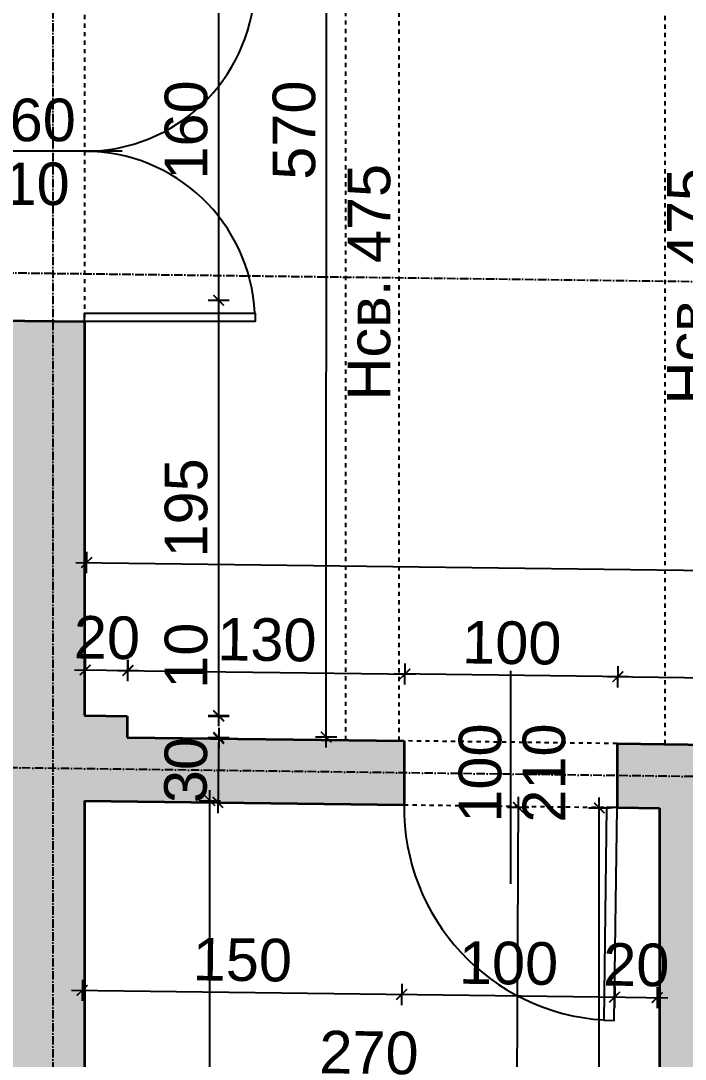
# Model space of a CAD drawing. Header units: inches. Extents: x -72385 to 39588, y -6525 to 66685.
# Drawn here: x -47169.8 to -46857.8, y 22707.6 to 23195.3 of the extents above; entities that cross this region are included whole.
import ezdxf

# ---------------------------------------------------------------- set-up
doc = ezdxf.new("R2010")
doc.units = ezdxf.units.IN
doc.header["$MEASUREMENT"] = 0
doc.linetypes.add('DashDot', pattern=[0.6, 0.4, -0.1, 0, -0.1])
doc.linetypes.add('Hidden', pattern=[0.4, 0.2, -0.2])
for name, color, linetype, lineweight in [('Врати', 251, 'Continuous', 25), ('Линия на разрез', 252, 'DashDot', 25), ('Надписи Hсв', 252, 'Continuous', 25), ('Надписи врати', 252, 'Continuous', 25), ('Надписи коти вътрешни', 252, 'Continuous', 25), ('Оси', 252, 'DashDot', 25), ('Пунктир', 253, 'Hidden', 25), ('Разрезни линии', 7, 'Continuous', 35), ('Щрих стени', 254, 'Continuous', 25)]:
    doc.layers.add(name, color=color, linetype=linetype, lineweight=lineweight)
doc.styles.add('Arial Regular', font='arial.ttf')
doc.styles.get("Standard").update_dxf_attribs({"font": 'arial.ttf'})
doc.dimstyles.new('Annotative', dxfattribs={"dimscale": 0, "dimtxt": 20, "dimasz": 5, "dimexe": 5, "dimexo": 5, "dimgap": 5, "dimtad": 1, "dimdec": 0, "dimzin": 0, "dimdsep": 46, "dimtxsty": 'Standard', "dimblk": 'ARCHTICK', "dimcen": 5, "dimdle": 5, "dimadec": 0, "dimazin": 0, "dimtfac": 1, "dimtdec": 0, "dimtofl": 0, "dimtmove": 0, "dimatfit": 3, "dimldrblk": 'ARCHTICK', "dimfxl": 5, "dimfxlon": 1, "dimtolj": 1, "dimtzin": 0, "dimarcsym": 1})

# ---------------------------------------------------------------- blocks, each defined once
blk = doc.blocks.new('_ArchTick')
at = {"color": 0, "linetype": 'ByBlock', "const_width": 0.15}
blk.add_lwpolyline([(-0.5, -0.5), (0.5, 0.5)], dxfattribs=at)
blk = doc.blocks.new('*D2439')
at = {"layer": 'Defpoints', "color": 0, "ltscale": 50, "transparency": 16777216}
for p in [(-47139.84, 22828.98), (-46989.83, 22827.07), (-46990.96, 22738.01)]:
    blk.add_point(p, dxfattribs=at)
at = {"layer": 'Надписи коти вътрешни', "color": 0, "lineweight": -2, "ltscale": 50, "transparency": 16777216}
for p, q in [((-47140.91, 22744.92), (-47141.03, 22734.92)), ((-47145.97, 22739.98), (-46985.96, 22737.95)), ((-46990.9, 22743.01), (-46991.03, 22733.01))]:
    blk.add_line(p, q, dxfattribs=at)
at = {"layer": 'Надписи коти вътрешни', "color": 0, "lineweight": -2, "ltscale": 50, "transparency": 16777216, "xscale": 5, "yscale": 5, "zscale": 5}
for p, rotation in [((-47140.97, 22739.92), 179.2707531114896), ((-46990.96, 22738.01), 359.2707531114896)]:
    blk.add_blockref('_ArchTick', p, dxfattribs=dict(at, rotation=rotation))
at = {"layer": 'Надписи коти вътрешни', "color": 0, "ltscale": 50, "transparency": 16777216, "insert": (-47065.77, 22754.18), "char_height": 20, "attachment_point": 5, "rotation": 359.2708}
blk.add_mtext('\\A1;150', dxfattribs=at)
blk = doc.blocks.new('*D2440')
at = {"layer": 'Defpoints', "color": 0, "ltscale": 50, "transparency": 16777216}
for p in [(-46989.83, 22827.07), (-46889.84, 22825.79), (-46890.97, 22736.74)]:
    blk.add_point(p, dxfattribs=at)
at = {"layer": 'Надписи коти вътрешни', "color": 0, "lineweight": -2, "ltscale": 50, "transparency": 16777216}
for p, q in [((-46990.9, 22743.01), (-46991.03, 22733.01)), ((-46890.91, 22741.74), (-46891.04, 22731.74)), ((-46995.96, 22738.08), (-46885.97, 22736.67))]:
    blk.add_line(p, q, dxfattribs=at)
at = {"layer": 'Надписи коти вътрешни', "color": 0, "lineweight": -2, "ltscale": 50, "transparency": 16777216, "xscale": 5, "yscale": 5, "zscale": 5}
for p, rotation in [((-46990.96, 22738.01), 179.2703299019084), ((-46890.97, 22736.74), 359.2703299019085)]:
    blk.add_blockref('_ArchTick', p, dxfattribs=dict(at, rotation=rotation))
at = {"layer": 'Надписи коти вътрешни', "color": 0, "ltscale": 50, "transparency": 16777216, "insert": (-46940.77, 22752.59), "char_height": 20, "attachment_point": 5, "rotation": 359.2703}
blk.add_mtext('\\A1;100', dxfattribs=at)
blk = doc.blocks.new('*D2441')
at = {"layer": 'Defpoints', "color": 0, "ltscale": 50, "transparency": 16777216}
for p in [(-46889.84, 22825.79), (-46869.84, 22825.54), (-46870.97, 22736.48)]:
    blk.add_point(p, dxfattribs=at)
at = {"layer": 'Надписи коти вътрешни', "color": 0, "lineweight": -2, "ltscale": 50, "transparency": 16777216}
for p, q in [((-46890.91, 22741.74), (-46891.03, 22731.74)), ((-46870.91, 22741.48), (-46871.03, 22731.48)), ((-46895.97, 22736.8), (-46865.97, 22736.42))]:
    blk.add_line(p, q, dxfattribs=at)
at = {"layer": 'Надписи коти вътрешни', "color": 0, "lineweight": -2, "ltscale": 50, "transparency": 16777216, "xscale": 5, "yscale": 5, "zscale": 5}
for p, rotation in [((-46890.97, 22736.74), 179.2711888671322), ((-46870.97, 22736.48), 359.2711888671322)]:
    blk.add_blockref('_ArchTick', p, dxfattribs=dict(at, rotation=rotation))
at = {"layer": 'Надписи коти вътрешни', "color": 0, "ltscale": 50, "transparency": 16777216, "insert": (-46880.78, 22751.82), "char_height": 20, "attachment_point": 5, "rotation": 359.2712}
blk.add_mtext('\\A1;20', dxfattribs=at)
blk = doc.blocks.new('*D2364')
at = {"layer": 'Defpoints', "color": 0, "ltscale": 50, "transparency": 16777216}
for p in [(-47139.84, 22828.98), (-46869.84, 22825.54), (-46871.52, 22693.63)]:
    blk.add_point(p, dxfattribs=at)
at = {"layer": 'Надписи коти вътрешни', "color": 0, "lineweight": -2, "ltscale": 50, "transparency": 16777216}
for p, q in [((-47141.45, 22702.07), (-47141.58, 22692.07)), ((-47146.52, 22697.13), (-46866.52, 22693.57)), ((-46871.45, 22698.63), (-46871.58, 22688.63))]:
    blk.add_line(p, q, dxfattribs=at)
at = {"layer": 'Надписи коти вътрешни', "color": 0, "lineweight": -2, "ltscale": 50, "transparency": 16777216, "xscale": 5, "yscale": 5, "zscale": 5}
for p, rotation in [((-47141.52, 22697.07), 179.270628652547), ((-46871.52, 22693.63), 359.270628652547)]:
    blk.add_blockref('_ArchTick', p, dxfattribs=dict(at, rotation=rotation))
at = {"layer": 'Надписи коти вътрешни', "color": 0, "ltscale": 50, "transparency": 16777216, "insert": (-47006.32, 22710.56), "char_height": 20, "attachment_point": 5, "rotation": 359.2706}
blk.add_mtext('\\A1;270', dxfattribs=at)
blk = doc.blocks.new('*D2442')
at = {"layer": 'Defpoints', "color": 0, "ltscale": 50, "transparency": 16777216}
for p in [(-47139.84, 22828.98), (-47081.02, 22828.98), (-47139.84, 22306.43)]:
    blk.add_point(p, dxfattribs=at)
at = {"layer": 'Надписи коти вътрешни', "color": 0, "lineweight": -2, "ltscale": 50, "transparency": 16777216}
for p, q in [((-47081.02, 22301.43), (-47081.02, 22833.98)), ((-47086.02, 22828.98), (-47076.02, 22828.98)), ((-47086.02, 22306.43), (-47076.02, 22306.43))]:
    blk.add_line(p, q, dxfattribs=at)
at = {"layer": 'Надписи коти вътрешни', "color": 0, "lineweight": -2, "ltscale": 50, "transparency": 16777216, "xscale": 5, "yscale": 5, "zscale": 5}
for p, rotation in [((-47081.02, 22828.98), 90), ((-47081.02, 22306.43), 270)]:
    blk.add_blockref('_ArchTick', p, dxfattribs=dict(at, rotation=rotation))
at = {"layer": 'Надписи коти вътрешни', "color": 0, "ltscale": 50, "transparency": 16777216, "insert": (-47096.24, 22567.71), "char_height": 20, "attachment_point": 5, "rotation": 90}
blk.add_mtext('\\A1;523', dxfattribs=at)
blk = doc.blocks.new('*D2444')
at = {"layer": 'Defpoints', "color": 0, "ltscale": 50, "transparency": 16777216}
for p in [(-46898.16, 22825.54), (-46869.84, 22825.54), (-46869.84, 22257.99)]:
    blk.add_point(p, dxfattribs=at)
at = {"layer": 'Надписи коти вътрешни', "color": 0, "lineweight": -2, "ltscale": 50, "transparency": 16777216}
for p, q in [((-46898.16, 22252.99), (-46898.16, 22830.54)), ((-46893.16, 22825.54), (-46903.16, 22825.54)), ((-46893.16, 22257.99), (-46903.16, 22257.99))]:
    blk.add_line(p, q, dxfattribs=at)
at = {"layer": 'Надписи коти вътрешни', "color": 0, "lineweight": -2, "ltscale": 50, "transparency": 16777216, "xscale": 5, "yscale": 5, "zscale": 5}
for p, rotation in [((-46898.16, 22825.54), 90), ((-46898.16, 22257.99), 270)]:
    blk.add_blockref('_ArchTick', p, dxfattribs=dict(at, rotation=rotation))
at = {"layer": 'Надписи коти вътрешни', "color": 0, "ltscale": 50, "transparency": 16777216, "insert": (-46913.37, 22541.77), "char_height": 20, "attachment_point": 5, "rotation": 90}
blk.add_mtext('\\A1;568', dxfattribs=at)
blk = doc.blocks.new('*D2445')
at = {"layer": 'Defpoints', "color": 0, "ltscale": 50, "transparency": 16777216}
for p in [(-46936.2, 22825.83), (-46869.84, 22825.54), (-46872.34, 22258.03)]:
    blk.add_point(p, dxfattribs=at)
at = {"layer": 'Надписи коти вътрешни', "color": 0, "lineweight": -2, "ltscale": 50, "transparency": 16777216}
for p, q in [((-46938.72, 22253.32), (-46936.17, 22830.83)), ((-46931.2, 22825.81), (-46941.2, 22825.85)), ((-46933.7, 22258.3), (-46943.7, 22258.34))]:
    blk.add_line(p, q, dxfattribs=at)
at = {"layer": 'Надписи коти вътрешни', "color": 0, "lineweight": -2, "ltscale": 50, "transparency": 16777216, "xscale": 5, "yscale": 5, "zscale": 5}
for p, rotation in [((-46936.2, 22825.83), 89.74760361467345), ((-46938.7, 22258.32), 269.7476036146735)]:
    blk.add_blockref('_ArchTick', p, dxfattribs=dict(at, rotation=rotation))
at = {"layer": 'Надписи коти вътрешни', "color": 0, "ltscale": 50, "transparency": 16777216, "insert": (-46952.66, 22542.14), "char_height": 20, "attachment_point": 5, "rotation": 89.7476}
blk.add_mtext('\\A1;568', dxfattribs=at)
blk = doc.blocks.new('*D2469')
at = {"layer": 'Defpoints', "color": 0, "ltscale": 50, "transparency": 16777216}
for p in [(-47139.84, 23064), (-47076.9, 23064), (-47139.84, 22868.98)]:
    blk.add_point(p, dxfattribs=at)
at = {"layer": 'Надписи коти вътрешни', "color": 0, "lineweight": -2, "ltscale": 50, "transparency": 16777216}
for p, q in [((-47076.9, 22863.98), (-47076.9, 23069)), ((-47081.9, 23064), (-47071.9, 23064)), ((-47081.9, 22868.98), (-47071.9, 22868.98))]:
    blk.add_line(p, q, dxfattribs=at)
at = {"layer": 'Надписи коти вътрешни', "color": 0, "lineweight": -2, "ltscale": 50, "transparency": 16777216, "xscale": 5, "yscale": 5, "zscale": 5}
for p, rotation in [((-47076.9, 23064), 90), ((-47076.9, 22868.98), 270)]:
    blk.add_blockref('_ArchTick', p, dxfattribs=dict(at, rotation=rotation))
at = {"layer": 'Надписи коти вътрешни', "color": 0, "ltscale": 50, "transparency": 16777216, "insert": (-47092.11, 22966.49), "char_height": 20, "attachment_point": 5, "rotation": 90}
blk.add_mtext('\\A1;195', dxfattribs=at)
blk = doc.blocks.new('*D7396')
at = {"layer": 'Defpoints', "color": 0, "ltscale": 50, "transparency": 16777216}
for p in [(-47119.84, 22868.73), (-47119.96, 22858.73), (-47076.9, 22858.73)]:
    blk.add_point(p, dxfattribs=at)
at = {"layer": 'Надписи коти вътрешни', "color": 0, "lineweight": -2, "ltscale": 50, "transparency": 16777216}
for p, q in [((-47076.9, 22868.73), (-47076.9, 22915.42)), ((-47081.9, 22868.73), (-47071.9, 22868.73)), ((-47081.9, 22858.73), (-47071.9, 22858.73)), ((-47076.9, 22858.73), (-47076.9, 22853.73))]:
    blk.add_line(p, q, dxfattribs=at)
at = {"layer": 'Надписи коти вътрешни', "color": 0, "lineweight": -2, "ltscale": 50, "transparency": 16777216, "xscale": 5, "yscale": 5, "zscale": 5}
for p, rotation in [((-47076.9, 22868.73), 270), ((-47076.9, 22858.73), 90)]:
    blk.add_blockref('_ArchTick', p, dxfattribs=dict(at, rotation=rotation))
at = {"layer": 'Надписи коти вътрешни', "color": 0, "ltscale": 50, "transparency": 16777216, "insert": (-47092.11, 22897.07), "char_height": 20, "attachment_point": 5, "rotation": 90}
blk.add_mtext('\\A1;10', dxfattribs=at)
blk = doc.blocks.new('*D2470')
at = {"layer": 'Defpoints', "color": 0, "ltscale": 50, "transparency": 16777216}
for p in [(-47139.84, 23224.01), (-47076.9, 23224.01), (-47139.84, 23064)]:
    blk.add_point(p, dxfattribs=at)
at = {"layer": 'Надписи коти вътрешни', "color": 0, "lineweight": -2, "ltscale": 50, "transparency": 16777216}
for p, q in [((-47076.9, 23059), (-47076.9, 23229.01)), ((-47081.9, 23224.01), (-47071.9, 23224.01)), ((-47081.9, 23064), (-47071.9, 23064))]:
    blk.add_line(p, q, dxfattribs=at)
at = {"layer": 'Надписи коти вътрешни', "color": 0, "lineweight": -2, "ltscale": 50, "transparency": 16777216, "xscale": 5, "yscale": 5, "zscale": 5}
for p, rotation in [((-47076.9, 23224.01), 90), ((-47076.9, 23064), 270)]:
    blk.add_blockref('_ArchTick', p, dxfattribs=dict(at, rotation=rotation))
at = {"layer": 'Надписи коти вътрешни', "color": 0, "ltscale": 50, "transparency": 16777216, "insert": (-47092.11, 23144), "char_height": 20, "attachment_point": 5, "rotation": 90}
blk.add_mtext('\\A1;160', dxfattribs=at)
blk = doc.blocks.new('*D2383')
at = {"layer": 'Defpoints', "color": 0, "ltscale": 50, "transparency": 16777216}
for p in [(-46989.44, 22888.48), (-47119.84, 22858.72), (-46989.84, 22857.07)]:
    blk.add_point(p, dxfattribs=at)
at = {"layer": 'Надписи коти вътрешни', "color": 0, "lineweight": -2, "ltscale": 50, "transparency": 16777216}
for p, q in [((-47119.5, 22885.13), (-47119.37, 22895.13)), ((-47124.44, 22890.2), (-46984.44, 22888.42)), ((-46989.5, 22883.48), (-46989.37, 22893.48))]:
    blk.add_line(p, q, dxfattribs=at)
at = {"layer": 'Надписи коти вътрешни', "color": 0, "lineweight": -2, "ltscale": 50, "transparency": 16777216, "xscale": 5, "yscale": 5, "zscale": 5}
for p, rotation in [((-47119.44, 22890.13), 179.2706286525495), ((-46989.44, 22888.48), 359.2706286525495)]:
    blk.add_blockref('_ArchTick', p, dxfattribs=dict(at, rotation=rotation))
at = {"layer": 'Надписи коти вътрешни', "color": 0, "ltscale": 50, "transparency": 16777216, "insert": (-47054.24, 22904.52), "char_height": 20, "attachment_point": 5, "rotation": 359.2706}
blk.add_mtext('\\A1;130', dxfattribs=at)
blk = doc.blocks.new('*D2384')
at = {"layer": 'Defpoints', "color": 0, "ltscale": 50, "transparency": 16777216}
for p in [(-47119.56, 22890.14), (-47139.84, 22868.98), (-47119.84, 22868.73)]:
    blk.add_point(p, dxfattribs=at)
at = {"layer": 'Надписи коти вътрешни', "color": 0, "lineweight": -2, "ltscale": 50, "transparency": 16777216}
for p, q in [((-47139.63, 22885.39), (-47139.5, 22895.39)), ((-47119.63, 22885.14), (-47119.5, 22895.13)), ((-47144.56, 22890.45), (-47114.57, 22890.07))]:
    blk.add_line(p, q, dxfattribs=at)
at = {"layer": 'Надписи коти вътрешни', "color": 0, "lineweight": -2, "ltscale": 50, "transparency": 16777216, "xscale": 5, "yscale": 5, "zscale": 5}
for p, rotation in [((-47139.56, 22890.39), 179.2706286525564), ((-47119.56, 22890.14), 359.2706286525564)]:
    blk.add_blockref('_ArchTick', p, dxfattribs=dict(at, rotation=rotation))
at = {"layer": 'Надписи коти вътрешни', "color": 0, "ltscale": 50, "transparency": 16777216, "insert": (-47129.37, 22905.47), "char_height": 20, "attachment_point": 5, "rotation": 359.2706}
blk.add_mtext('\\A1;20', dxfattribs=at)
blk = doc.blocks.new('*D2385')
at = {"layer": 'Defpoints', "color": 0, "ltscale": 50, "transparency": 16777216}
for p in [(-46989.44, 22888.48), (-46989.84, 22857.07), (-46889.84, 22855.8)]:
    blk.add_point(p, dxfattribs=at)
at = {"layer": 'Надписи коти вътрешни', "color": 0, "lineweight": -2, "ltscale": 50, "transparency": 16777216}
for p, q in [((-46989.5, 22883.48), (-46989.37, 22893.48)), ((-46889.5, 22882.21), (-46889.37, 22892.21)), ((-46884.44, 22887.14), (-46994.44, 22888.54))]:
    blk.add_line(p, q, dxfattribs=at)
at = {"layer": 'Надписи коти вътрешни', "color": 0, "lineweight": -2, "ltscale": 50, "transparency": 16777216, "xscale": 5, "yscale": 5, "zscale": 5}
for p, rotation in [((-46989.44, 22888.48), 179.2706286525463), ((-46889.44, 22887.21), 359.2706286525462)]:
    blk.add_blockref('_ArchTick', p, dxfattribs=dict(at, rotation=rotation))
at = {"layer": 'Надписи коти вътрешни', "color": 0, "ltscale": 50, "transparency": 16777216, "insert": (-46939.24, 22903.05), "char_height": 20, "attachment_point": 5, "rotation": 359.2706}
blk.add_mtext('\\A1;100', dxfattribs=at)
blk = doc.blocks.new('*D2386')
at = {"layer": 'Defpoints', "color": 0, "ltscale": 50, "transparency": 16777216}
for p in [(-46719.44, 22885.04), (-46889.84, 22855.8), (-46719.84, 22853.63)]:
    blk.add_point(p, dxfattribs=at)
at = {"layer": 'Надписи коти вътрешни', "color": 0, "lineweight": -2, "ltscale": 50, "transparency": 16777216}
for p, q in [((-46889.5, 22882.21), (-46889.37, 22892.21)), ((-46719.5, 22880.04), (-46719.37, 22890.04)), ((-46894.44, 22887.27), (-46714.44, 22884.98))]:
    blk.add_line(p, q, dxfattribs=at)
at = {"layer": 'Надписи коти вътрешни', "color": 0, "lineweight": -2, "ltscale": 50, "transparency": 16777216, "xscale": 5, "yscale": 5, "zscale": 5}
for p, rotation in [((-46889.44, 22887.21), 179.2706286525463), ((-46719.44, 22885.04), 359.2706286525462)]:
    blk.add_blockref('_ArchTick', p, dxfattribs=dict(at, rotation=rotation))
at = {"layer": 'Надписи коти вътрешни', "color": 0, "ltscale": 50, "transparency": 16777216, "insert": (-46804.24, 22901.33), "char_height": 20, "attachment_point": 5, "rotation": 359.2706}
blk.add_mtext('\\A1;170', dxfattribs=at)
blk = doc.blocks.new('*D8179')
at = {"layer": 'Defpoints', "color": 0, "ltscale": 50, "transparency": 16777216}
for p in [(-45368.92, 22918.32), (-47139.84, 22868.98), (-45369.84, 22846.45)]:
    blk.add_point(p, dxfattribs=at)
at = {"layer": 'Надписи коти вътрешни', "color": 0, "lineweight": -2, "ltscale": 50, "transparency": 16777216}
for p, q in [((-47138.99, 22935.85), (-47138.86, 22945.85)), ((-47143.92, 22940.92), (-45363.92, 22918.26)), ((-45368.99, 22913.32), (-45368.86, 22923.32))]:
    blk.add_line(p, q, dxfattribs=at)
at = {"layer": 'Надписи коти вътрешни', "color": 0, "lineweight": -2, "ltscale": 50, "transparency": 16777216, "xscale": 5, "yscale": 5, "zscale": 5}
for p, rotation in [((-47138.92, 22940.85), 179.2706286525473), ((-45368.92, 22918.32), 359.2706286525473)]:
    blk.add_blockref('_ArchTick', p, dxfattribs=dict(at, rotation=rotation))
at = {"layer": 'Надписи коти вътрешни', "color": 0, "ltscale": 50, "transparency": 16777216, "insert": (-46186.89, 22943.94), "char_height": 20, "attachment_point": 5, "rotation": 359.2706}
blk.add_mtext('\\A1;1770', dxfattribs=at)
blk = doc.blocks.new('*D2395')
at = {"layer": 'Defpoints', "color": 0, "ltscale": 50, "transparency": 16777216}
for p in [(-47139.84, 23429.03), (-47026.03, 23428.94), (-47140.25, 22858.98)]:
    blk.add_point(p, dxfattribs=at)
at = {"layer": 'Надписи коти вътрешни', "color": 0, "lineweight": -2, "ltscale": 50, "transparency": 16777216}
for p, q in [((-47026.44, 22853.9), (-47026.03, 23433.94)), ((-47031.03, 23428.95), (-47021.03, 23428.94)), ((-47031.44, 22858.91), (-47021.44, 22858.9))]:
    blk.add_line(p, q, dxfattribs=at)
at = {"layer": 'Надписи коти вътрешни', "color": 0, "lineweight": -2, "ltscale": 50, "transparency": 16777216, "xscale": 5, "yscale": 5, "zscale": 5}
for p, rotation in [((-47026.03, 23428.94), 89.9589558169174), ((-47026.44, 22858.9), 269.9589558169174)]:
    blk.add_blockref('_ArchTick', p, dxfattribs=dict(at, rotation=rotation))
at = {"layer": 'Надписи коти вътрешни', "color": 0, "ltscale": 50, "transparency": 16777216, "insert": (-47041.44, 23143.93), "char_height": 20, "attachment_point": 5, "rotation": 89.959}
blk.add_mtext('\\A1;570', dxfattribs=at)
blk = doc.blocks.new('*D7395')
at = {"layer": 'Defpoints', "color": 0, "ltscale": 10, "transparency": 16777216}
for p in [(-47071.91, 22858.11), (-47077.26, 22828.18), (-47072.29, 22828.12)]:
    blk.add_point(p, dxfattribs=at)
at = {"layer": 'Надписи коти вътрешни', "color": 0, "lineweight": -2, "ltscale": 10, "transparency": 16777216}
for p, q in [((-47076.81, 22863.18), (-47077.32, 22823.18)), ((-47076.87, 22858.18), (-47081.87, 22858.24)), ((-47077.26, 22828.18), (-47082.26, 22828.24))]:
    blk.add_line(p, q, dxfattribs=at)
at = {"layer": 'Надписи коти вътрешни', "color": 0, "lineweight": -2, "ltscale": 10, "transparency": 16777216, "xscale": 5, "yscale": 5, "zscale": 5}
for p, rotation in [((-47076.87, 22858.18), 89.27062865254915), ((-47077.26, 22828.18), 269.2706286525491)]:
    blk.add_blockref('_ArchTick', p, dxfattribs=dict(at, rotation=rotation))
at = {"layer": 'Надписи коти вътрешни', "color": 0, "ltscale": 10, "transparency": 16777216, "insert": (-47092.28, 22843.37), "char_height": 20, "attachment_point": 5, "rotation": 89.2706}
blk.add_mtext('\\A1;30', dxfattribs=at)

msp = doc.modelspace()

# ---------------------------------------------------------------- hatches: boundary and pattern name
at = {"layer": 'Щрих стени', "ltscale": 10}
h = msp.add_hatch(color=256, dxfattribs=at)
h.dxf.hatch_style = 1
h.paths.add_polyline_path([(-48702.34, 22246.32), (-48667.34, 22245.87), (-48667.34, 22280.88), (-48702.34, 22281.32)])
h.paths.add_polyline_path([(-48367.34, 22322.06), (-48402.34, 22322.51), (-48402.34, 22242.5), (-48367.34, 22242.05)])
h.paths.add_polyline_path([(-48102.34, 22273.68), (-48102.34, 22238.68), (-48067.34, 22238.24), (-48067.34, 22273.24)])
h.paths.add_polyline_path([(-47802.34, 22234.86), (-47767.34, 22234.42), (-47767.34, 22314.42), (-47802.34, 22314.87)])
h.paths.add_polyline_path([(-47809.84, 22842.51), (-47834.84, 22842.82), (-47834.84, 22807.82), (-47809.84, 22807.5), (-47759.84, 22806.87), (-47759.84, 22896.87), (-47809.84, 22897.51)])
h.paths.add_polyline_path([(-48409.84, 22815.14), (-48359.84, 22814.51), (-48359.84, 22904.51), (-48409.84, 22905.15)])
h.paths.add_polyline_path([(-47347.34, 23021.63), (-47347.34, 23051.64), (-48824.84, 23070.45), (-48824.84, 23040.44)])
h.paths.add_polyline_path([(-47139.84, 23053.99), (-47202.34, 23054.79), (-47202.34, 23049.79), (-47257.34, 23050.49), (-47257.34, 23020.49), (-47202.34, 23019.79), (-47202.34, 22849.77), (-47212.34, 22849.9), (-47212.34, 22829.9), (-47202.34, 22829.77), (-47202.34, 22262.23), (-47502.34, 22266.05), (-47502.34, 22231.04), (-47137.34, 22226.4), (-47137.34, 22306.4), (-47139.84, 22306.43), (-47139.84, 22828.98), (-46989.84, 22827.07), (-46989.84, 22857.07), (-47119.84, 22858.72), (-47119.84, 22868.73), (-47139.84, 22868.98)])
h.paths.add_polyline_path([(-47202.34, 23499.83), (-47202.34, 23459.82), (-47407.34, 23462.43), (-47407.34, 23432.43), (-47202.34, 23429.82), (-47202.34, 23214.8), (-47139.84, 23214.01), (-47139.84, 23429.03), (-46749.84, 23424.06), (-46749.84, 23454.06), (-47139.84, 23459.03), (-47139.84, 23499.03)])
h.paths.add_polyline_path([(-47139.84, 23981.57), (-47137.34, 23981.54), (-47137.34, 24061.54), (-47202.34, 24062.37), (-47202.34, 23589.83), (-47139.84, 23589.04)])
h.paths.add_polyline_path([(-47809.84, 23467.56), (-47974.84, 23469.66), (-47974.84, 23439.66), (-47834.84, 23437.87), (-47834.84, 23407.82), (-47809.84, 23407.5), (-47809.84, 23407.5), (-47759.84, 23406.87), (-47759.84, 23436.92), (-47567.34, 23434.47), (-47567.34, 23464.47), (-47759.84, 23466.92), (-47759.84, 23496.87), (-47769.84, 23497), (-47769.84, 23989.59), (-47767.34, 23989.56), (-47767.34, 24069.57), (-47802.34, 24070.01), (-47802.34, 23990), (-47799.84, 23989.97), (-47799.84, 23497.38), (-47809.84, 23497.51)])
h.paths.add_polyline_path([(-46837.34, 24057.73), (-46872.34, 24058.17), (-46872.34, 23973.16), (-46842.34, 23972.78), (-46842.34, 23992.78), (-46837.34, 23992.72)])
h.paths.add_polyline_path([(-46539.84, 23816.42), (-46379.84, 23814.38), (-46379.84, 23419.35), (-46339.84, 23418.84), (-46339.84, 23448.84), (-46349.84, 23448.97), (-46349.84, 23814), (-46159.84, 23811.58), (-46159.84, 23446.55), (-46179.84, 23446.81), (-46179.84, 23416.8), (-46089.84, 23415.66), (-46089.84, 23445.66), (-46129.84, 23446.17), (-46129.84, 23841.2), (-46539.84, 23846.42), (-46539.84, 24006.43), (-46537.34, 24006.4), (-46537.34, 24073.91), (-46572.34, 24074.35), (-46572.34, 24006.85), (-46569.84, 24006.82), (-46569.84, 23471.77), (-46589.84, 23472.03), (-46589.84, 23452.03), (-46649.84, 23452.79), (-46649.84, 23422.79), (-46539.84, 23421.39)])
h.paths.add_polyline_path([(-45939.84, 23998.8), (-45937.34, 23998.76), (-45937.34, 24066.27), (-45972.34, 24066.72), (-45972.34, 23999.21), (-45969.84, 23999.18), (-45969.84, 23444.13), (-45989.84, 23444.39), (-45989.84, 23414.39), (-45909.84, 23413.37), (-45909.84, 23443.37), (-45919.84, 23443.5), (-45919.84, 23463.5), (-45939.84, 23463.75), (-45939.84, 23563.76), (-45909.84, 23563.38), (-45909.84, 23578.38), (-45939.84, 23578.76), (-45939.84, 23668.77), (-45804.84, 23667.05), (-45804.84, 23577.04), (-45809.84, 23577.11), (-45809.84, 23562.11), (-45804.84, 23562.04), (-45804.84, 23442.03), (-45809.84, 23442.1), (-45809.84, 23412.09), (-45779.84, 23411.71), (-45779.84, 23441.71), (-45789.84, 23441.84), (-45789.84, 23666.86), (-45779.84, 23666.73), (-45779.84, 23681.73), (-45939.84, 23683.77)])
h.paths.add_polyline_path([(-45679.84, 23440.44), (-45679.84, 23410.44), (-45549.84, 23408.78), (-45549.84, 23438.79), (-45639.84, 23439.93), (-45639.84, 24007.48), (-45637.34, 24007.45), (-45637.34, 24042.45), (-45672.34, 24042.89), (-45672.34, 24007.89), (-45669.84, 24007.86), (-45669.84, 23680.33), (-45679.84, 23680.46), (-45679.84, 23665.46), (-45669.84, 23665.33), (-45669.84, 23440.31)])
h.paths.add_polyline_path([(-46159.84, 24001.6), (-46129.84, 24001.21), (-46129.84, 24068.72), (-46159.84, 24069.1)], flags=17)
h.paths.add_polyline_path([(-46349.84, 24071.52), (-46379.84, 24071.9), (-46379.84, 24004.4), (-46349.84, 24004.02)], flags=17)
h = msp.add_hatch(color=256, dxfattribs=at)
h.dxf.hatch_style = 1
h.paths.add_polyline_path([(-46719.84, 22853.63), (-46889.84, 22855.8), (-46889.84, 22825.79), (-46869.84, 22825.54), (-46869.84, 22288), (-46872.34, 22288.03), (-46872.34, 22223.02), (-46837.34, 22222.58), (-46837.34, 22287.58), (-46839.84, 22287.61), (-46839.84, 22825.16), (-46719.84, 22823.63)])
h.paths.add_polyline_path([(-46449.84, 22850.2), (-46619.84, 22852.36), (-46619.84, 22822.36), (-46572.34, 22821.75), (-46572.34, 22219.2), (-46537.34, 22218.76), (-46537.34, 22821.31), (-46449.84, 22820.19)])
h.paths.add_polyline_path([(-46219.84, 22847.27), (-46289.84, 22848.16), (-46289.84, 22818.16), (-46219.84, 22817.26)])
h.paths.add_polyline_path([(-45859.84, 22842.68), (-46059.84, 22845.23), (-46059.84, 22815.23), (-45972.34, 22814.11), (-45972.34, 22211.56), (-45937.34, 22211.12), (-45937.34, 22813.67), (-45859.84, 22812.68)])
h.paths.add_polyline_path([(-45319.84, 22828.31), (-45339.84, 22828.56), (-45339.84, 23106.09), (-45094.84, 23102.97), (-45094.84, 23132.97), (-45339.84, 23136.09), (-45339.84, 23181.09), (-45369.84, 23181.47), (-45369.84, 22846.45), (-45389.84, 22846.7), (-45389.84, 22836.7), (-45759.84, 22841.41), (-45759.84, 22811.41), (-45369.84, 22806.44), (-45369.84, 22736.44), (-45429.84, 22737.2), (-45429.84, 22607.19), (-45369.84, 22606.43), (-45369.84, 22283.9), (-45372.34, 22283.93), (-45372.34, 22203.93), (-45337.34, 22203.48), (-45337.34, 22283.49), (-45339.84, 22283.52), (-45339.84, 22798.56), (-45319.84, 22798.31)])
h.paths.add_polyline_path([(-45637.34, 22272.31), (-45672.34, 22272.75), (-45672.34, 22207.75), (-45637.34, 22207.3)], flags=17)
h.paths.add_polyline_path([(-45037.34, 22234.66), (-45072.34, 22235.11), (-45072.34, 22200.11), (-45037.34, 22199.66)])
h.paths.add_polyline_path([(-44729.84, 22828.3), (-44699.84, 22827.92), (-44699.84, 22857.92), (-44739.84, 22858.43), (-44739.84, 23098.45), (-44719.84, 23098.19), (-44719.84, 23128.2), (-44934.84, 23130.93), (-44934.84, 23100.93), (-44769.84, 23098.83), (-44769.84, 22858.81), (-44779.84, 22858.94), (-44779.84, 22768.93), (-44769.84, 22768.8), (-44769.84, 22276.26), (-44772.34, 22276.29), (-44772.34, 22196.29), (-44737.34, 22195.84), (-44737.34, 22275.85), (-44739.84, 22275.88), (-44739.84, 22768.42), (-44729.84, 22768.29)])

# ---------------------------------------------------------------- linework, layer by layer
at = {"layer": 'Врати', "ltscale": 50}
for points in [[(-47139.84, 23053.99), (-47139.84, 23058), (-47059.83, 23058), (-47059.83, 23053.99)], [(-46889.84, 22825.79), (-46894.84, 22825.86), (-46896.11, 22725.87), (-46891.11, 22725.8)]]:
    msp.add_lwpolyline(points, close=True, dxfattribs=at)
for centre, radius, start, end in [((-47139.84, 23214.01), 80.01, 270, 357.134), ((-47139.84, 23053.99), 80.01, 2.866, 90), ((-46889.84, 22825.79), 100, 179.2704, 266.4045)]:
    msp.add_arc(centre, radius, start, end, dxfattribs=at)
at = {"layer": 'Линия на разрез', "ltscale": 10}
msp.add_lwpolyline([(-52598.95, 23194.44), (-52599.57, 23146), (-41314.83, 23002.34), (-41314.83, 22502.3), (-40059.7, 22486.32), (-40059.06, 22536.61)], dxfattribs=at)
at = {"layer": 'Надписи врати', "ltscale": 50}
for p, q in [((-47222.15, 23134.2), (-47122.15, 23134.2)), ((-46939.68, 22789.99), (-46939.68, 22889.99))]:
    msp.add_line(p, q, dxfattribs=at)
at = {"layer": 'Оси', "ltscale": 10}
for points in [[(-47134.84, 24544.04), (-47134.84, 24523.79), (-47154.84, 24524.04), (-47154.84, 21764.34), (-47134.84, 21764.08), (-47134.84, 21743.83)], [(-39839.84, 22751.04), (-51384.84, 22898.02), (-51384.84, 23028.03), (-52799.84, 23046.04)]]:
    msp.add_lwpolyline(points, dxfattribs=at)
at = {"layer": 'Пунктир', "ltscale": 10}
for p, q in [((-47017.34, 23427.47), (-47017.34, 22857.42)), ((-46992.34, 23427.15), (-46992.34, 22857.1)), ((-46867.34, 23425.56), (-46867.34, 22855.51)), ((-47139.84, 23214.01), (-47139.84, 23053.99)), ((-46889.84, 22855.8), (-46989.84, 22857.07)), ((-46989.84, 22827.07), (-46889.84, 22825.79))]:
    msp.add_line(p, q, dxfattribs=at)
at = {"layer": 'Разрезни линии', "ltscale": 50}
for p, q in [((-47202.34, 23054.79), (-47139.84, 23053.99)), ((-47139.84, 23053.99), (-47139.84, 22868.98)), ((-47139.84, 22868.98), (-47119.84, 22868.73)), ((-47119.84, 22868.73), (-47119.84, 22858.72)), ((-47119.84, 22858.72), (-46989.84, 22857.07)), ((-46989.84, 22857.07), (-46989.84, 22827.07)), ((-46889.84, 22855.8), (-46719.84, 22853.63)), ((-46889.84, 22855.8), (-46889.84, 22825.79)), ((-47139.84, 22828.98), (-46989.84, 22827.07)), ((-47139.84, 22828.98), (-47139.84, 22306.43)), ((-46889.84, 22825.79), (-46869.84, 22825.54)), ((-46869.84, 22825.54), (-46869.84, 22288))]:
    msp.add_line(p, q, dxfattribs=at)

# ---------------------------------------------------------------- texts
at = {"layer": 'Надписи Hсв', "ltscale": 100, "char_height": 20, "width": 180.4891, "attachment_point": 1, "rotation": 90, "style": 'Arial Regular'}
for insert in [(-47016.32, 23016.94), (-46866.32, 23015.03)]:
    msp.add_mtext('\\pxt8;Hсв. 475', dxfattribs=dict(at, insert=insert))
at = {"layer": 'Надписи врати', "ltscale": 100, "char_height": 20, "width": 180.4891, "attachment_point": 1, "style": 'Arial Regular'}
for s, insert in [('160', (-47190.58, 23158.72)), ('210', (-47193.49, 23128.72))]:
    msp.add_mtext(s, dxfattribs=dict(at, insert=insert))
at = {"layer": 'Надписи врати', "ltscale": 100, "char_height": 20, "width": 180.4891, "attachment_point": 1, "rotation": 90, "style": 'Arial Regular'}
for s, insert in [('100', (-46964.19, 22818.65)), ('210', (-46934.19, 22818.65))]:
    msp.add_mtext(s, dxfattribs=dict(at, insert=insert))

# ---------------------------------------------------------------- dimensions: what is measured, and where the dimension line sits
at = {"layer": 'Надписи коти вътрешни', "ltscale": 50}
for p1, p2, distance, picture, middle in [((-47140.25, 22858.98), (-47139.84, 23429.03), -113.81, '*D2395', (-47041.44, 23143.93)), ((-47139.84, 23064), (-47139.84, 23224.01), -62.94, '*D2470', (-47092.11, 23144)), ((-47119.84, 22858.72), (-46989.84, 22857.07), 31.41, '*D2383', (-47054.24, 22904.52)), ((-46889.84, 22855.8), (-46989.84, 22857.07), -31.41, '*D2385', (-46939.24, 22903.05)), ((-46889.84, 22855.8), (-46719.84, 22853.63), 31.41, '*D2386', (-46804.24, 22901.33)), ((-47139.84, 22828.98), (-46869.84, 22825.54), -131.92, '*D2364', (-47006.32, 22710.56)), ((-47139.84, 22828.98), (-46989.83, 22827.07), -89.06, '*D2439', (-47065.77, 22754.18)), ((-46989.83, 22827.07), (-46889.84, 22825.79), -89.06, '*D2440', (-46940.77, 22752.59)), ((-46872.34, 22258.03), (-46869.84, 22825.54), 66.36, '*D2445', (-46952.66, 22542.14))]:
    dim = msp.add_aligned_dim(p1=p1, p2=p2, distance=distance, dimstyle='Annotative', override={"dimscale": 0, "dimtix": 0, "dimtofl": 0, "dimtmove": 0, "dimatfit": 3}, dxfattribs=at)
    dim.commit()
    dim.dimension.update_dxf_attribs({"geometry": picture, "text_midpoint": middle})
for base, p1, p2, picture, middle in [((-47076.9, 23064), (-47139.84, 22868.98), (-47139.84, 23064), '*D2469', (-47092.11, 22966.49)), ((-47081.02, 22828.98), (-47139.84, 22306.43), (-47139.84, 22828.98), '*D2442', (-47096.24, 22567.71)), ((-46898.16, 22825.54), (-46869.84, 22257.99), (-46869.84, 22825.54), '*D2444', (-46913.37, 22541.77))]:
    dim = msp.add_linear_dim(base=base, p1=p1, p2=p2, angle=90, dimstyle='Annotative', override={"dimscale": 0, "dimtix": 0, "dimtofl": 0, "dimtmove": 0, "dimatfit": 3}, dxfattribs=at)
    dim.commit()
    dim.dimension.update_dxf_attribs({"geometry": picture, "text_midpoint": middle})
for base, p1, p2, angle, picture, middle, dimtype in [((-45368.92, 22918.32), (-47139.84, 22868.98), (-45369.84, 22846.45), 359.2706, '*D8179', (-46187.08, 22928.73), 129), ((-47119.56, 22890.14), (-47139.84, 22868.98), (-47119.84, 22868.73), 359.2706, '*D2384', (-47129.56, 22890.26), 129), ((-47076.9, 22858.73), (-47119.84, 22868.73), (-47119.96, 22858.73), 90, '*D7396', (-47076.9, 22897.07), 128), ((-46870.97, 22736.48), (-46889.84, 22825.79), (-46869.84, 22825.54), 359.2712, '*D2441', (-46880.97, 22736.61), 129)]:
    dim = msp.add_linear_dim(base=base, p1=p1, p2=p2, angle=angle, dimstyle='Annotative', override={"dimscale": 0, "dimtix": 0, "dimtofl": 0, "dimtmove": 0, "dimatfit": 3}, dxfattribs=at)
    dim.commit()
    dim.dimension.update_dxf_attribs({"geometry": picture, "text_midpoint": middle, "dimtype": dimtype})
at = {"layer": 'Надписи коти вътрешни', "ltscale": 10}
dim = msp.add_linear_dim(base=(-47077.26, 22828.18), p1=(-47071.91, 22858.11), p2=(-47072.29, 22828.12), angle=269.2706, dimstyle='Annotative', override={"dimscale": 0, "dimtix": 0, "dimtofl": 0, "dimtmove": 0, "dimatfit": 3}, dxfattribs=at)
dim.commit()
dim.dimension.update_dxf_attribs({"geometry": '*D7395', "text_midpoint": (-47077.07, 22843.18), "dimtype": 129})

doc.saveas('drawing.dxf')
